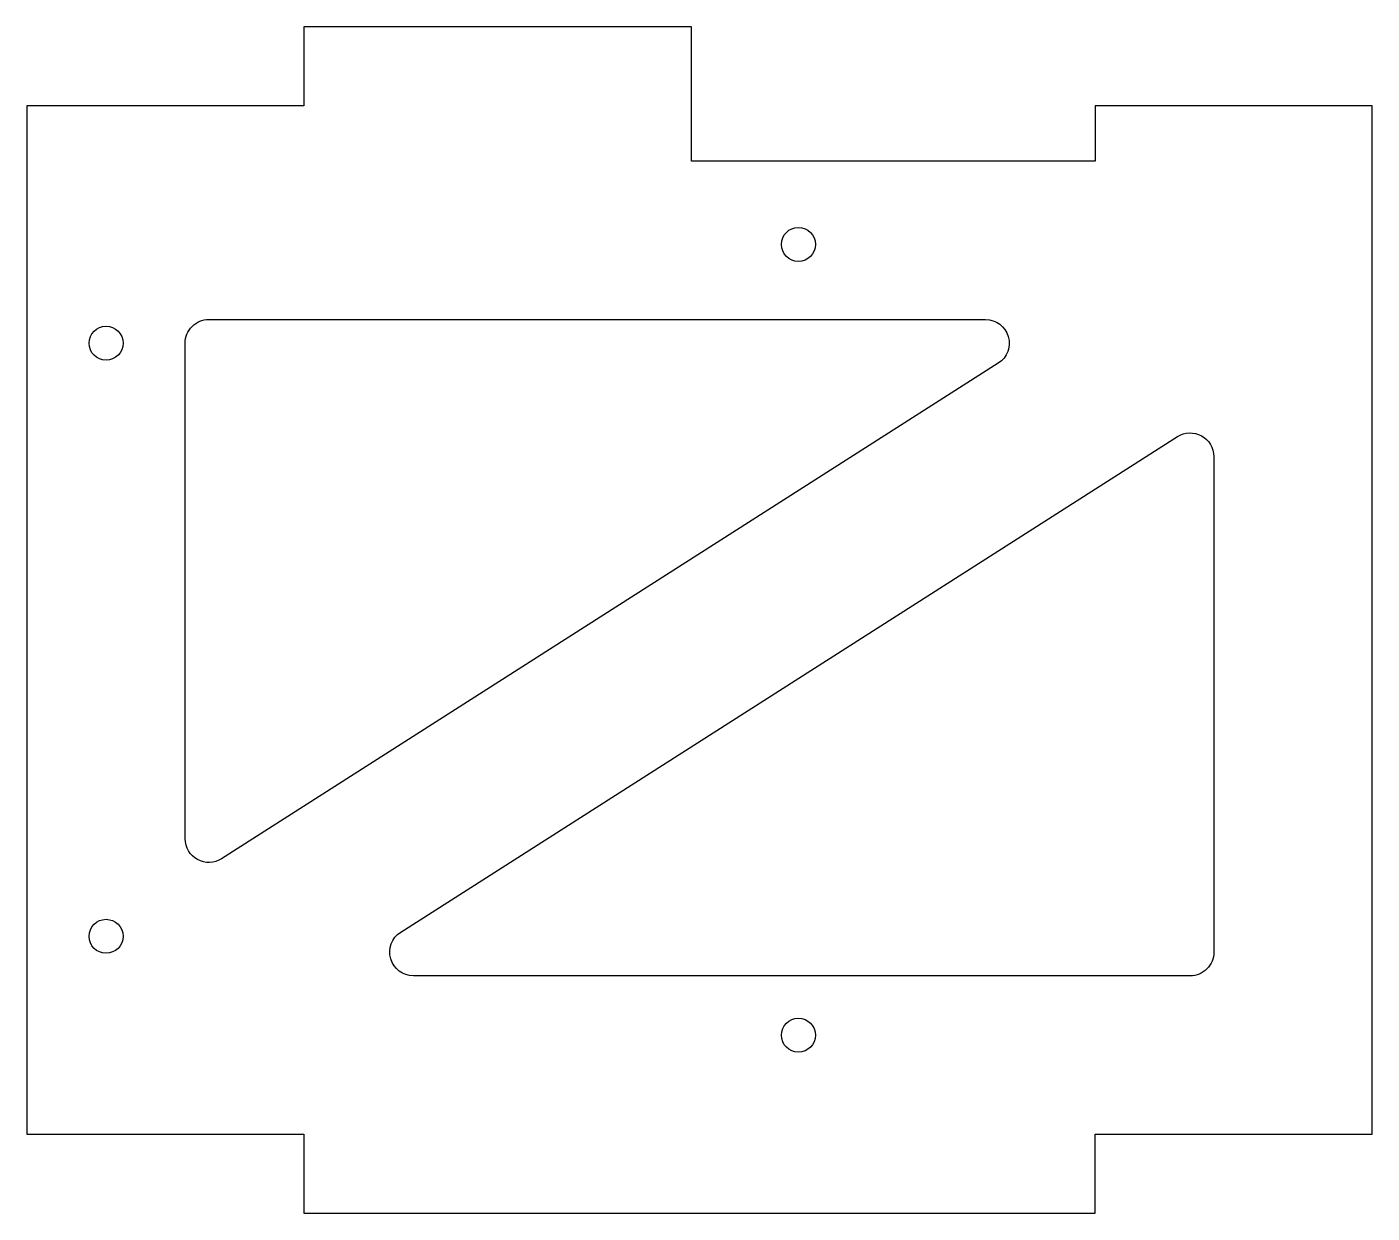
# Model space of a CAD drawing. Header units: millimetres. Extents: x -85 to 85, y -75 to 75.
import ezdxf

# ---------------------------------------------------------------- set-up
doc = ezdxf.new("R2010")
doc.units = ezdxf.units.MM

msp = doc.modelspace()

# ---------------------------------------------------------------- linework, layer by layer
msp.add_lwpolyline([(-1, 58), (-1, 75), (-50, 75), (-50, 65), (-85, 65), (-85, -65), (-50, -65), (-50, -75), (50, -75), (50, -65), (85, -65), (85, 65), (50, 65), (50, 58)], close=True)
for points in [[(36.14, 38, -0.749753), (37.76, 32.47), (-60.39, -30.19, -0.592321), (-65, -27.66), (-65, 35, -0.414214), (-62, 38)], [(60.39, 23.19, -0.592321), (65, 20.66), (65, -42, -0.414214), (62, -45), (-36.14, -45, -0.749753), (-37.76, -39.47)]]:
    msp.add_lwpolyline(points, format="xyb", close=True)
for centre in [(12.5, 47.5), (-75, 35), (-75, -40), (12.5, -52.5)]:
    msp.add_circle(centre, 2.15)

doc.saveas('drawing.dxf')
